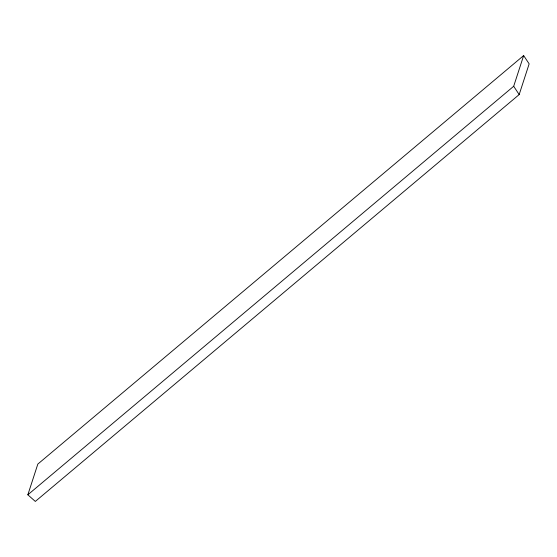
<?xml version="1.0" encoding="UTF-8"?>
<svg xmlns="http://www.w3.org/2000/svg" width="557" height="557" viewBox="0 0 557 557"><rect width="100%" height="100%" fill="white"/><g stroke="black" fill="none" stroke-linecap="round" stroke-linejoin="round"><path stroke-width="0.84" d="M27.85 494.79L37.827 464.085L523.657 55.568L529.15 63.874L519.173 94.579L35.321 501.432L27.85 494.79L513.686 86.272L523.657 55.568M513.686 86.272L519.173 94.579"/></g></svg>
